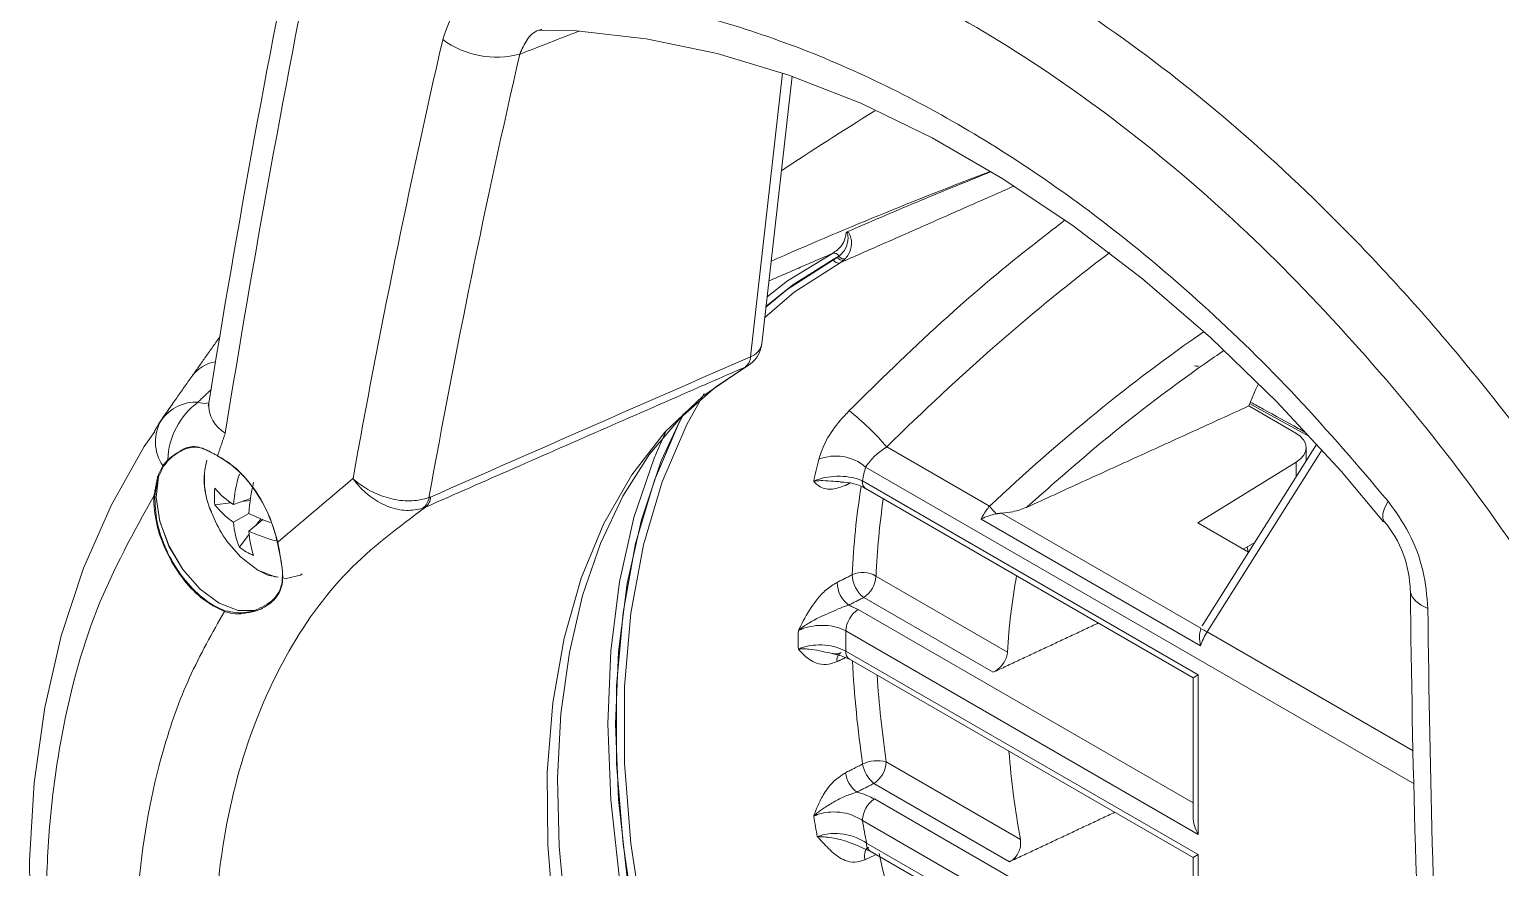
# Model space of a CAD drawing. Extents: x 2 to 136, y 1 to 99.
# Drawn here: x 5.433 to 7.936, y 9.167 to 10.593 of the extents above; entities that cross this region are included whole.
import ezdxf

# ---------------------------------------------------------------- set-up
doc = ezdxf.new("R2010")
doc.units = 0
doc.header["$MEASUREMENT"] = 0
doc.linetypes.add('SLD-Solid', pattern=[0])
doc.layers.add('OBJECT', color=7, linetype='CONTINUOUS')

msp = doc.modelspace()

# ---------------------------------------------------------------- linework, layer by layer
at = {"layer": 'OBJECT', "linetype": 'SLD-Solid', "lineweight": 15}
for p, q in [((6.6596, 10.0363), (6.7143, 10.5189)), ((6.6787, 10.0582), (6.7303, 10.5135)), ((6.8074, 10.2056), (6.8003, 10.2019)), ((6.6505, 10.0187), (6.6539, 10.0204)), ((5.6767, 9.9569), (5.6532, 9.9234)), ((7.5876, 9.9065), (7.5078, 9.9526)), ((6.8916, 9.8828), (7.0664, 9.7819)), ((7.623, 9.8868), (7.4281, 9.5781)), ((7.6319, 9.8772), (7.4367, 9.5681)), ((7.6052, 9.8586), (7.6052, 9.8818)), ((7.7891, 9.3097), (6.8554, 9.8486)), ((7.5884, 9.8571), (7.4209, 9.7536)), ((7.5884, 9.8319), (7.5884, 9.8571)), ((6.85, 9.8253), (7.4217, 9.4952)), ((5.8088, 9.7953), (5.78, 9.7846)), ((5.7943, 9.7899), (5.8082, 9.7916)), ((6.8562, 9.8115), (7.4129, 9.4901)), ((5.7481, 9.7845), (5.7755, 9.7877)), ((5.78, 9.7546), (5.806, 9.7696)), ((7.0868, 9.7701), (7.4261, 9.5742)), ((5.8297, 9.7591), (5.806, 9.7396)), ((5.8177, 9.7493), (5.8261, 9.7605)), ((7.4256, 9.5445), (7.0521, 9.7601)), ((7.5073, 9.7036), (7.4209, 9.7536)), ((5.7899, 9.712), (5.8064, 9.7341)), ((5.852, 9.7301), (5.8522, 9.7295)), ((7.4983, 9.7088), (7.5177, 9.72)), ((5.8591, 9.6962), (5.8592, 9.6959)), ((7.5049, 9.7126), (7.5063, 9.7042)), ((6.8732, 9.663), (7.0971, 9.5338)), ((7.0726, 9.4993), (6.8523, 9.6265)), ((6.8429, 9.6061), (7.4129, 9.2771)), ((7.4217, 9.2234), (6.8221, 9.5696)), ((7.4367, 9.5681), (7.7874, 9.3656)), ((6.8221, 9.5352), (7.4217, 9.189)), ((6.8283, 9.5214), (7.4129, 9.1839)), ((7.4217, 9.4952), (7.4129, 9.4901)), ((7.4129, 9.4901), (7.4129, 9.253)), ((7.4217, 9.4952), (7.4217, 9.2234)), ((6.8907, 9.3467), (7.1189, 9.215)), ((7.1006, 9.177), (6.8698, 9.3102)), ((6.8708, 9.2838), (7.4129, 8.9709)), ((7.4217, 8.9172), (6.85, 9.2473)), ((6.8571, 9.2087), (7.4217, 8.8828)), ((6.8633, 9.195), (7.4129, 8.8777)), ((7.4217, 9.189), (7.4129, 9.1839)), ((7.4217, 9.189), (7.4217, 8.9172)), ((7.4129, 9.1839), (7.4129, 8.9468))]:
    msp.add_line(p, q, dxfattribs=at)
at = {"layer": 'OBJECT', "linetype": 'SLD-Solid', "lineweight": 15, "flags": 128}
for points in [[(6.301, 10.5918), (6.3635, 10.5908), (6.4823, 10.5774), (6.603, 10.5523), (6.725, 10.5157), (6.8475, 10.4676), (6.969, 10.4087), (7.0893, 10.3392), (7.2087, 10.2593), (7.3265, 10.169), (7.4422, 10.069), (7.5552, 9.9597), (7.665, 9.8415), (7.7371, 9.7555)], [(6.8121, 10.1962), (6.7341, 10.146), (6.6838, 10.1028)], [(6.6858, 10.1204), (6.7223, 10.1507), (6.8008, 10.2012)], [(6.8003, 10.2019), (6.7317, 10.1588), (6.6859, 10.1216)], [(6.6878, 10.1381), (6.7224, 10.1653), (6.7991, 10.2121)], [(6.6591, 8.1275), (6.5861, 8.2599), (6.5207, 8.3953), (6.4635, 8.5326), (6.4149, 8.6706), (6.3754, 8.8081), (6.3454, 8.9439), (6.325, 9.0769), (6.3145, 9.2058), (6.3139, 9.3296), (6.3233, 9.4471), (6.3426, 9.5574), (6.3716, 9.6595), (6.41, 9.7525), (6.4576, 9.8356), (6.5138, 9.9081), (6.5783, 9.9693), (6.6505, 10.0187)], [(6.6775, 8.1464), (6.6518, 8.1909), (6.5857, 8.3163), (6.5263, 8.4441), (6.4742, 8.5732), (6.4297, 8.7026), (6.3933, 8.8313), (6.365, 8.9583), (6.3452, 9.0825), (6.3339, 9.203), (6.3313, 9.3189), (6.3371, 9.4292), (6.3514, 9.5331), (6.3739, 9.6298), (6.4043, 9.7186), (6.4424, 9.7989), (6.488, 9.8704), (6.5407, 9.9326), (6.6004, 9.9851), (6.6539, 10.0204)], [(7.5078, 9.9526), (7.5192, 9.9797), (7.5241, 9.9903)], [(6.5809, 9.974), (6.5513, 9.9211), (6.5093, 9.8236), (6.4775, 9.7161), (6.4561, 9.5997), (6.4454, 9.4754), (6.4454, 9.3444), (6.4561, 9.2077), (6.4775, 9.0666), (6.5093, 8.9224), (6.5513, 8.7764), (6.6031, 8.6298), (6.6642, 8.4841), (6.7341, 8.3404), (6.8121, 8.2002)], [(5.7377, 9.9575), (5.7377, 9.9572), (5.7366, 9.9529), (5.7369, 9.9533)], [(6.5451, 9.9389), (6.5079, 9.859), (6.474, 9.759), (6.4496, 9.6504), (6.4349, 9.5342), (6.43, 9.4114), (6.4349, 9.2828), (6.4496, 9.1496), (6.474, 9.0129), (6.5079, 8.8737), (6.551, 8.7332), (6.603, 8.5926), (6.6634, 8.453), (6.7317, 8.3155), (6.8074, 8.1813)], [(6.8008, 8.1934), (6.7223, 8.3345), (6.652, 8.479), (6.5906, 8.6256), (6.5385, 8.773), (6.4962, 8.9199), (6.4642, 9.0649), (6.4427, 9.2068), (6.4319, 9.3443), (6.4319, 9.4762), (6.4427, 9.6012), (6.4642, 9.7183), (6.4962, 9.8263), (6.5385, 9.9245), (6.5465, 9.9398)], [(7.5097, 9.956), (7.5219, 9.9493), (7.6096, 9.9011)], [(5.6461, 9.9091), (5.6279, 9.8836), (5.572, 9.7843), (5.5248, 9.6766), (5.4868, 9.5613), (5.4586, 9.4392), (5.4405, 9.3114), (5.4326, 9.1792), (5.4347, 9.0431), (5.4468, 8.9026), (5.4688, 8.7586), (5.5005, 8.6121), (5.5416, 8.4642), (5.5918, 8.3158), (5.6481, 8.1744)], [(6.7991, 8.17), (6.7224, 8.3054), (6.6532, 8.4442), (6.592, 8.5851), (6.5394, 8.727), (6.4957, 8.8689), (6.4614, 9.0094), (6.4366, 9.1475), (6.4217, 9.282), (6.4167, 9.4118), (6.4217, 9.5359), (6.4366, 9.6532), (6.4614, 9.7627), (6.4957, 9.8636), (6.5157, 9.909)], [(5.6524, 9.8321), (5.6484, 9.7969), (5.6545, 9.7563), (5.6701, 9.7141), (5.6938, 9.6744), (5.7232, 9.6409), (5.7555, 9.6167), (5.7878, 9.6043), (5.8169, 9.6048)], [(5.8168, 9.6047), (5.7877, 9.6043), (5.7555, 9.6167), (5.7232, 9.6408), (5.6938, 9.6743), (5.6702, 9.7139), (5.6546, 9.7561), (5.6484, 9.7967), (5.6523, 9.8319)], [(7.7449, 9.7903), (7.7388, 9.7788), (7.7356, 9.769), (7.7355, 9.7611), (7.738, 9.7561)], [(5.742, 9.7721), (5.745, 9.7649), (5.7467, 9.7608)], [(5.7688, 9.7227), (5.7916, 9.696), (5.8212, 9.6732)], [(5.8545, 9.7202), (5.8544, 9.7203), (5.8543, 9.7203), (5.8542, 9.7204), (5.8542, 9.7204), (5.8542, 9.7205), (5.8543, 9.7206), (5.8544, 9.7207), (5.8545, 9.7207)], [(5.8595, 9.6959), (5.8594, 9.696), (5.8592, 9.696), (5.8591, 9.6961), (5.8591, 9.6963), (5.8591, 9.6962)], [(5.8596, 9.6956), (5.8594, 9.6956), (5.8593, 9.6957), (5.8592, 9.6958), (5.8592, 9.6959), (5.8592, 9.6959)], [(5.8212, 9.6732), (5.8507, 9.6619), (5.8559, 9.6612)], [(5.8223, 9.6724), (5.8385, 9.6646), (5.8558, 9.6614)], [(5.862, 9.6602), (5.8696, 9.6588), (5.8941, 9.6647), (5.8965, 9.6667)], [(7.8124, 9.608), (7.8007, 9.6137), (7.7916, 9.6203), (7.7856, 9.6275), (7.7828, 9.635), (7.7826, 9.6374)], [(6.8006, 9.5305), (6.8142, 9.5276), (6.8282, 9.5214)], [(6.8487, 9.201), (6.8624, 9.1955), (6.8632, 9.195)], [(6.8542, 9.1801), (6.8536, 9.1863), (6.854, 9.1918), (6.8553, 9.1963), (6.8576, 9.1997), (6.8603, 9.2015)]]:
    msp.add_lwpolyline(points, dxfattribs=at)
at = {"layer": 'OBJECT', "linetype": 'SLD-Solid', "lineweight": 15}
for centre, radius, start, end in [((7.3106, 9.0826), 1.9787, 46.5716, 73.4337), ((27.6326, 6.4178), 22.1791, 168.44276, 170.81651), ((6.2275, 10.702), 0.1559, 233.9976, 284.697), ((6.8017, 10.2033), 0.00922, 26.5119, 106.114), ((6.8092, 10.2051), 0.0093, 204.6986, 288.0707), ((6.8163, 10.2108), 0.0102, 210.1041, 284.415), ((6.8186, 10.2133), 0.0105, 214.1962, 283.6915), ((6.6291, 10.0638), 0.05, 299.7859, 353.537), ((6.6503, 10.0638), 0.029, 288.7251, 348.9198), ((5.7597, 9.9662), 0.0626, 99.8318, 144.4141), ((6.6372, 10.0368), 0.0224, 306.4856, 358.8191), ((5.7171, 9.8847), 0.0745, 88.0369, 142.7981), ((5.7966, 9.856), 0.1287, 126.734, 177.8203), ((5.7941, 9.9552), 0.0564, 177.6388, 240.0278), ((6.5037, 9.5457), 0.5139, 40.99, 50.9145), ((5.7213, 9.8914), 0.0742, 148.8682, 213.5556), ((5.7533, 9.8677), 0.000466, 167.2766, 299.5295), ((6.8046, 9.7888), 0.0785, 49.682, 111.6683), ((5.6604, 9.8509), 0.00117, 209.9348, 290.1158), ((5.6691, 9.8614), 0.00116, 202.8771, 281.3284), ((5.8568, 9.8268), 0.1267, 164.624, 205.5135), ((5.8661, 9.8272), 0.1358, 165.8071, 203.9457), ((7.8237, 9.6043), 1.0792, 166.1995, 168.2337), ((7.8564, 9.6027), 1.0308, 166.1943, 167.5287), ((5.6518, 9.8331), 0.00132, 221.3377, 290.863), ((5.6519, 9.8334), 0.00132, 221.1769, 290.0612), ((6.0275, 9.7644), 0.2484, 163.1046, 175.3403), ((6.1182, 9.7487), 0.3129, 166.334, 176.1651), ((6.8138, 9.7401), 0.083, 59.3075, 90.6866), ((8.1366, 9.6095), 1.305, 170.9269, 177.552), ((6.8642, 9.8235), 0.0144, 172.7596, 235.93), ((5.6454, 9.8015), 0.00161, 242.033, 294.0548), ((5.8874, 9.7984), 0.14, 174.2686, 185.7314), ((5.8647, 9.9139), 0.1546, 221.0265, 236.7738), ((6.0852, 9.8006), 0.0277, 306.8606, 351.4412), ((6.0922, 9.798), 0.0229, 309.4993, 358.5703), ((8.1744, 9.6065), 1.3024, 171.6977, 177.5122), ((5.8587, 9.8708), 0.1403, 217.9559, 235.8746), ((5.9391, 10.0394), 0.3009, 243.7243, 251.257), ((7.2606, 9.942), 0.2517, 219.5018, 223.4022), ((5.948, 9.8516), 0.2208, 204.276, 215.7186), ((5.92, 9.7647), 0.1404, 184.1283, 202.0453), ((5.9122, 9.9641), 0.2484, 244.6624, 256.8975), ((5.9604, 9.7483), 0.1547, 183.2293, 198.9752), ((7.5965, 9.6357), 0.1857, 0.638, 40.5185), ((5.8522, 9.7302), 0.00025, 209.1502, 280.7016), ((5.8524, 9.7296), 0.00025, 208.0366, 280.6704), ((5.6626, 9.673), 0.1983, 6.7637, 16.8264), ((5.6627, 9.673), 0.1981, 6.8721, 16.6603), ((5.8716, 9.8257), 0.14, 234.2715, 245.7338), ((5.8596, 9.6963), 0.000499, 120.6365, 182.0237), ((6.8507, 9.6243), 0.0448, 59.9247, 113.7569), ((6.8833, 9.6665), 0.0506, 181.4564, 232.2575), ((8.0905, 9.481), 0.9949, 169.4279, 176.9595), ((6.8576, 9.6536), 0.0506, 181.4706, 232.2571), ((6.827, 9.6651), 0.0462, 303.2297, 357.3473), ((30.2524, 9.8622), 22.4709, 180.57336, 182.78607), ((5.766, 9.603), 0.00135, 124.3888, 185.3961), ((5.8176, 9.604), 0.00114, 138.2243, 224.5033), ((5.8177, 9.604), 0.00115, 139.1756, 224.5819), ((6.8682, 9.5675), 0.0462, 123.23, 177.3476), ((8.3077, 9.5544), 1.5667, 179.4233, 180.5767), ((8.3312, 9.5524), 1.5092, 179.3461, 180.6539), ((7.407, 9.5194), 0.057, 58.5201, 70.7247), ((6.8055, 9.5462), 0.0156, 258.448, 301.5431), ((6.8217, 9.5202), 0.015, 125.4375, 190.2035), ((6.8363, 9.5334), 0.0144, 172.7606, 235.929), ((8.6695, 9.611), 1.8386, 182.8805, 188.3769), ((8.7039, 9.6128), 1.8326, 183.7039, 188.3486), ((8.617, 9.4858), 1.5224, 184.5533, 190.2464), ((6.8752, 9.2928), 0.056, 74.0391, 116.1977), ((6.9015, 9.3509), 0.0516, 188.6702, 232.0924), ((6.8445, 9.3489), 0.0462, 303.2299, 357.347), ((6.8723, 9.3361), 0.0516, 188.6716, 232.092), ((6.8961, 9.2452), 0.0462, 123.2303, 177.3476), ((8.8389, 9.6025), 2.1008, 189.5403, 190.5131), ((8.872, 9.6037), 2.0532, 189.9968, 191.0924), ((6.8714, 9.2069), 0.0144, 172.7815, 235.908), ((9.1969, 9.7074), 2.3752, 192.5518, 197.7705)]:
    msp.add_arc(centre, radius, start, end, dxfattribs=at)
for centre, major_axis, ratio, start_param, end_param in [((16.417, 16.9596), (8.6782, 15.0549), 0.435892, 2.22419, 2.288638), ((-22.9682, -3.6412), (41.2224, 18.0402), 0.041121, 0.761084, 0.764592), ((19.6423, 15.0976), (11.7585, 13.1395), 0.561291, 2.348868, 2.402736), ((19.7033, 15.0426), (11.7075, 13.0528), 0.561109, 2.349484, 2.404274), ((11.0083, 10.0591), (5.4469, 1.2998), 0.337357, 2.349249, 2.395085), ((8.6033, 9.5538), (3.5048, 0.8364), 0.337357, 1.94244, 2.064237), ((7.4203, 8.4108), (1.4456, 2.1448), 0.522119, 0.993394, 1.205), ((7.4482, 8.4539), (1.2421, 1.844), 0.519337, 0.924375, 1.159868), ((6.639, 9.2812), (10.7401, 4.7129), 0.058267, 1.543316, 1.594013), ((7.5452, 9.8811), (0.06, 0.0009), 0.587275, 5.506205, 7.059548), ((18.6914, 15.6466), (5.5041, 16.751), 0.560269, 2.115265, 2.169133), ((7.4638, 9.5464), (0.0296, 0.0522), 0.572321, 1.47916, 1.919366), ((7.4429, 9.2357), (-0.0212, 0.0367), 0.577335, 0.785358, 1.570756)]:
    msp.add_ellipse(centre, major_axis=major_axis, ratio=ratio, start_param=start_param, end_param=end_param, dxfattribs=at)
for points, knots in [([(5.9539, 10.9263), (6.021, 10.9381), (6.1556, 10.9617), (6.3697, 10.9558), (6.5892, 10.9193), (6.812, 10.8482), (7.0347, 10.7452), (7.2537, 10.6116), (7.4659, 10.4487), (7.6693, 10.2601), (7.8491, 10.0617), (8.0065, 9.8622), (8.0959, 9.73), (8.1406, 9.664)], [0, 0, 0, 0, 0.094729, 0.189754, 0.284474, 0.379253, 0.474339, 0.569114, 0.662863, 0.756911, 0.850666, 0.925332, 1, 1, 1, 1]), ([(8.0405, 9.5937), (7.9861, 9.6741), (7.8772, 9.8349), (7.697, 10.0533), (7.5065, 10.2513), (7.3058, 10.4236), (7.0981, 10.5692), (6.8867, 10.6856), (6.6741, 10.7704), (6.4635, 10.8245), (6.2683, 10.8459), (6.0899, 10.8419), (5.9839, 10.8217), (5.931, 10.8115)], [0, 0, 0, 0, 0.094108, 0.188508, 0.282606, 0.376776, 0.471253, 0.56542, 0.658464, 0.751806, 0.844857, 0.922428, 1, 1, 1, 1]), ([(6.2319, 10.6637), (6.2168, 10.6617), (6.1868, 10.6576), (6.1525, 10.6256), (6.1413, 10.5922), (6.1359, 10.5759)], [0, 0, 0, 0, 0.337926, 0.67584, 1, 1, 1, 1]), ([(6.2319, 10.6637), (6.2801, 10.6617), (6.3765, 10.6577), (6.5265, 10.6306), (6.6795, 10.5872), (6.8331, 10.5266), (6.9847, 10.4503), (7.1347, 10.3585), (7.2834, 10.2506), (7.4365, 10.1209), (7.5921, 9.9694), (7.6938, 9.8502), (7.7449, 9.7903)], [0, 0, 0, 0, 0.095398, 0.190796, 0.288955, 0.387113, 0.482516, 0.577919, 0.676107, 0.774295, 0.886604, 1, 1, 1, 1]), ([(6.2671, 10.5512), (6.2707, 10.5598), (6.2781, 10.5769), (6.2926, 10.5906), (6.3027, 10.5928), (6.3045, 10.5932)], [0, 0, 0, 0, 0.452349, 0.904216, 1, 1, 1, 1]), ([(7.0688, 10.3511), (7.0288, 10.3349), (6.9485, 10.3025), (6.8672, 10.2676), (6.8258, 10.2495), (6.8244, 10.2489)], [0, 0, 0, 0, 0.48981, 0.981955, 1, 1, 1, 1]), ([(6.8277, 9.9446), (6.856, 9.9725), (6.9381, 10.0535), (7.0593, 10.1638), (7.1564, 10.2391), (7.1945, 10.2687)], [0, 0, 0, 0, 0.242354, 0.702629, 1, 1, 1, 1]), ([(6.7991, 10.2121), (6.8049, 10.2162), (6.8141, 10.2226), (6.8205, 10.2365), (6.8219, 10.2444), (6.8224, 10.2473)], [0, 0, 0, 0, 0.518085, 0.825347, 1, 1, 1, 1]), ([(6.8099, 10.2074), (6.8122, 10.2093), (6.8186, 10.2146), (6.8234, 10.224), (6.8255, 10.2342), (6.8258, 10.2401), (6.825, 10.2448), (6.8242, 10.2469), (6.8236, 10.2474), (6.8233, 10.2475), (6.823, 10.2475), (6.8228, 10.2475), (6.8226, 10.2474), (6.8225, 10.2473), (6.8224, 10.2473)], [0, 0, 0, 0, 0.214458, 0.602039, 0.702181, 0.864583, 0.942295, 0.97557, 0.983154, 0.986471, 0.990655, 0.99486, 0.995497, 1, 1, 1, 1]), ([(6.8244, 10.2489), (6.8245, 10.2488), (6.8256, 10.2484), (6.8276, 10.2465), (6.8302, 10.2414), (6.8314, 10.2349), (6.8317, 10.2234), (6.8286, 10.2122), (6.8231, 10.2055), (6.8211, 10.2031)], [0, 0, 0, 0, 0.008118, 0.048442, 0.130029, 0.293207, 0.3933, 0.782546, 1, 1, 1, 1]), ([(6.8224, 10.2473), (6.8225, 10.2473), (6.8225, 10.2474), (6.8228, 10.2477), (6.8233, 10.2483), (6.824, 10.2487), (6.8244, 10.2489)], [0, 0, 0, 0, 0.054644, 0.112781, 0.553294, 1, 1, 1, 1]), ([(7.4652, 10.0468), (7.4546, 10.0396), (7.3792, 9.9879), (7.2657, 9.9006), (7.1678, 9.8139), (7.1295, 9.78)], [0, 0, 0, 0, 0.090061, 0.644113, 1, 1, 1, 1]), ([(6.6505, 10.0187), (6.6243, 10.0073), (6.4932, 9.95), (6.312, 9.8706), (6.1569, 9.8024), (6.1068, 9.7804)], [0, 0, 0, 0, 0.144675, 0.723377, 1, 1, 1, 1]), ([(7.415, 10.0208), (7.4152, 10.0207), (7.4167, 10.0203), (7.4191, 10.0201), (7.4216, 10.0201), (7.4221, 10.0202), (7.4222, 10.0202)], [0, 0, 0, 0, 0.150452, 0.807063, 0.98734, 1, 1, 1, 1]), ([(5.7196, 9.9592), (5.721, 9.9586), (5.7272, 9.9562), (5.733, 9.9571), (5.7376, 9.9578)], [0, 0, 0, 0, 0.221639, 1, 1, 1, 1]), ([(6.8277, 9.9446), (6.8226, 9.9392), (6.8074, 9.9232), (6.7869, 9.8941), (6.7794, 9.8726), (6.7757, 9.8617)], [0, 0, 0, 0, 0.201187, 0.599016, 1, 1, 1, 1]), ([(7.5112, 9.9586), (7.5182, 9.9548), (7.5451, 9.94), (7.5757, 9.9232), (7.5993, 9.9102), (7.6031, 9.9082)], [0, 0, 0, 0, 0.228843, 0.87705, 1, 1, 1, 1]), ([(5.668, 9.8609), (5.6786, 9.8692), (5.6973, 9.8838), (5.7224, 9.884), (5.7383, 9.8754), (5.7508, 9.8688), (5.7528, 9.8678)], [0, 0, 0, 0, 0.353797, 0.623722, 0.940059, 1, 1, 1, 1]), ([(5.7535, 9.8673), (5.7433, 9.8729), (5.724, 9.8835), (5.7013, 9.8826), (5.6803, 9.8705), (5.6713, 9.8621), (5.6693, 9.8603)], [0, 0, 0, 0, 0.352536, 0.661543, 0.924398, 1, 1, 1, 1]), ([(5.7528, 9.8678), (5.7648, 9.8601), (5.7888, 9.8447), (5.8203, 9.8057), (5.8418, 9.7658), (5.8494, 9.74), (5.8523, 9.73)], [0, 0, 0, 0, 0.275398, 0.550788, 0.82642, 1, 1, 1, 1]), ([(5.8523, 9.7304), (5.8473, 9.7463), (5.8372, 9.778), (5.8095, 9.8211), (5.7802, 9.8513), (5.7609, 9.8629), (5.7535, 9.8673)], [0, 0, 0, 0, 0.276327, 0.552666, 0.828652, 1, 1, 1, 1]), ([(6.8554, 9.8486), (6.8586, 9.8531), (6.865, 9.8622), (6.8787, 9.8739), (6.8883, 9.8806), (6.8916, 9.8828)], [0, 0, 0, 0, 0.396075, 0.797139, 1, 1, 1, 1]), ([(5.9832, 9.8291), (5.9833, 9.829), (5.986, 9.8265), (5.9968, 9.8172), (6.0192, 9.8034), (6.0516, 9.7928), (6.0846, 9.7894), (6.1032, 9.7941), (6.1126, 9.7965)], [0, 0, 0, 0, 0.003161, 0.081419, 0.314069, 0.543809, 0.771874, 1, 1, 1, 1]), ([(6.1018, 9.7784), (6.0927, 9.7765), (6.0746, 9.7727), (6.0438, 9.7797), (6.0144, 9.7954), (5.9947, 9.8137), (5.9855, 9.8258), (5.9833, 9.829), (5.9832, 9.8291)], [0, 0, 0, 0, 0.22823, 0.4564, 0.686137, 0.918665, 0.996838, 1, 1, 1, 1]), ([(6.7672, 9.8244), (6.769, 9.8252), (6.7761, 9.8283), (6.7913, 9.8321), (6.8123, 9.8335), (6.8333, 9.8314), (6.8444, 9.8273), (6.85, 9.8253)], [0, 0, 0, 0, 0.075651, 0.298161, 0.527692, 0.762957, 1, 1, 1, 1]), ([(6.7672, 9.8244), (6.7673, 9.8244), (6.7681, 9.8245), (6.7728, 9.8252), (6.7837, 9.8258), (6.7984, 9.8246), (6.8089, 9.8239), (6.8128, 9.8236)], [0, 0, 0, 0, 0.005705, 0.065936, 0.37072, 0.765558, 1, 1, 1, 1]), ([(6.8213, 9.8174), (6.8136, 9.8146), (6.7992, 9.8095), (6.7837, 9.8119), (6.7742, 9.8172), (6.7695, 9.8218), (6.7675, 9.824), (6.7672, 9.8243), (6.7672, 9.8244)], [0, 0, 0, 0, 0.315256, 0.591485, 0.816996, 0.968797, 0.996837, 1, 1, 1, 1]), ([(5.6446, 9.8001), (5.61, 9.7378), (5.5398, 9.6116), (5.4889, 9.4177), (5.4658, 9.2465), (5.4594, 9.1057), (5.4646, 8.9582), (5.4868, 8.7643), (5.5374, 8.5196), (5.6086, 8.3251), (5.6446, 8.2267)], [0, 0, 0, 0, 0.158308, 0.320393, 0.4075, 0.494607, 0.584228, 0.67385, 0.834938, 1, 1, 1, 1]), ([(5.7646, 9.6029), (5.7525, 9.6087), (5.7284, 9.6204), (5.6944, 9.6552), (5.6668, 9.6982), (5.6488, 9.746), (5.644, 9.7804), (5.6445, 9.7974), (5.6446, 9.8001)], [0, 0, 0, 0, 0.192554, 0.385108, 0.577706, 0.770473, 0.963486, 1, 1, 1, 1]), ([(5.646, 9.8001), (5.6465, 9.7852), (5.6475, 9.7556), (5.6641, 9.7074), (5.6898, 9.6632), (5.7227, 9.6275), (5.7491, 9.6104), (5.763, 9.6049), (5.7652, 9.6041)], [0, 0, 0, 0, 0.193231, 0.386467, 0.579539, 0.772364, 0.965005, 1, 1, 1, 1]), ([(7.8124, 9.608), (7.8106, 9.6293), (7.807, 9.672), (7.7825, 9.7373), (7.7573, 9.7728), (7.7449, 9.7903)], [0, 0, 0, 0, 0.336948, 0.673845, 1, 1, 1, 1]), ([(6.1068, 9.7804), (6.0608, 9.7462), (5.9687, 9.6779), (5.8629, 9.5289), (5.7874, 9.3485), (5.747, 9.139), (5.7447, 8.9087), (5.7787, 8.665), (5.8491, 8.4138), (5.9381, 8.1964), (6.0296, 8.0163), (6.0868, 7.9215), (6.1154, 7.8742)], [0, 0, 0, 0, 0.106943, 0.213881, 0.324028, 0.434172, 0.543513, 0.652855, 0.761837, 0.870824, 0.935412, 1, 1, 1, 1]), ([(7.0521, 9.7601), (7.0547, 9.765), (7.0588, 9.7725), (7.0644, 9.7794), (7.0664, 9.7819)], [0, 0, 0, 0, 0.64669, 1, 1, 1, 1]), ([(7.0521, 9.7601), (7.0521, 9.7602), (7.0562, 9.7621), (7.0643, 9.7657), (7.0737, 9.768), (7.0777, 9.769)], [0, 0, 0, 0, 0.008863, 0.572487, 1, 1, 1, 1]), ([(7.1295, 9.78), (7.1219, 9.7771), (7.1087, 9.7721), (7.0934, 9.7707), (7.0868, 9.7701)], [0, 0, 0, 0, 0.575316, 1, 1, 1, 1]), ([(5.8169, 9.6048), (5.8282, 9.6102), (5.8504, 9.6208), (5.864, 9.6482), (5.8635, 9.6734), (5.8605, 9.6907), (5.8594, 9.6964)], [0, 0, 0, 0, 0.307575, 0.605515, 0.870212, 1, 1, 1, 1]), ([(5.8596, 9.6956), (5.8618, 9.6824), (5.8662, 9.6562), (5.8567, 9.6277), (5.8358, 9.6105), (5.8211, 9.6048), (5.8169, 9.6032)], [0, 0, 0, 0, 0.309279, 0.616002, 0.891249, 1, 1, 1, 1]), ([(6.741, 9.5702), (6.7411, 9.5703), (6.7438, 9.5758), (6.7528, 9.5937), (6.7675, 9.6181), (6.7882, 9.6408), (6.8007, 9.6485), (6.807, 9.6523)], [0, 0, 0, 0, 0.002801, 0.172014, 0.557121, 0.77845, 1, 1, 1, 1]), ([(6.8266, 9.6136), (6.822, 9.612), (6.812, 9.6086), (6.7892, 9.5983), (6.7675, 9.5888), (6.7497, 9.5772), (6.7439, 9.5727), (6.7411, 9.5703), (6.741, 9.5702)], [0, 0, 0, 0, 0.152595, 0.335214, 0.766582, 0.880805, 0.996724, 1, 1, 1, 1]), ([(5.7646, 8.2729), (5.7528, 8.3043), (5.7068, 8.4259), (5.6484, 8.6378), (5.6101, 8.8999), (5.6125, 9.1463), (5.6488, 9.342), (5.7023, 9.4932), (5.7438, 9.5663), (5.7646, 9.6029)], [0, 0, 0, 0, 0.062217, 0.241055, 0.419891, 0.59818, 0.776471, 0.888235, 1, 1, 1, 1]), ([(5.8168, 9.6032), (5.8038, 9.6003), (5.786, 9.5965), (5.7692, 9.6015), (5.7646, 9.6029)], [0, 0, 0, 0, 0.729925, 1, 1, 1, 1]), ([(5.7652, 9.6041), (5.7779, 9.6017), (5.7954, 9.5985), (5.8122, 9.6034), (5.8168, 9.6047)], [0, 0, 0, 0, 0.730795, 1, 1, 1, 1]), ([(6.8221, 9.5696), (6.8168, 9.572), (6.8063, 9.5769), (6.7863, 9.5797), (6.7659, 9.5787), (6.7506, 9.5747), (6.7432, 9.5712), (6.741, 9.5702)], [0, 0, 0, 0, 0.227471, 0.454855, 0.682237, 0.909583, 1, 1, 1, 1]), ([(7.4258, 9.5733), (7.425, 9.5703), (7.4236, 9.5645), (7.4238, 9.5541), (7.4249, 9.5474), (7.4256, 9.5446), (7.4256, 9.5445)], [0, 0, 0, 0, 0.378294, 0.740606, 0.99227, 1, 1, 1, 1]), ([(6.741, 9.5387), (6.7432, 9.5396), (6.7506, 9.5427), (6.7659, 9.5459), (6.7863, 9.5462), (6.8063, 9.5428), (6.8168, 9.5377), (6.8221, 9.5352)], [0, 0, 0, 0, 0.090606, 0.317989, 0.545362, 0.772689, 1, 1, 1, 1]), ([(6.741, 9.5387), (6.7411, 9.5387), (6.7439, 9.5389), (6.7497, 9.5392), (6.7675, 9.5387), (6.7851, 9.5337), (6.7993, 9.5314), (6.8007, 9.5312)], [0, 0, 0, 0, 0.004609, 0.167679, 0.328362, 0.935193, 1, 1, 1, 1]), ([(6.807, 9.5175), (6.8007, 9.5154), (6.7882, 9.5111), (6.7675, 9.5148), (6.7528, 9.526), (6.7438, 9.5357), (6.7411, 9.5386), (6.741, 9.5387)], [0, 0, 0, 0, 0.22155, 0.442879, 0.827985, 0.997202, 1, 1, 1, 1]), ([(7.0971, 9.5338), (7.0967, 9.531), (7.0958, 9.5254), (7.0914, 9.5164), (7.0851, 9.5082), (7.0785, 9.5024), (7.0742, 9.5002), (7.0726, 9.4993)], [0, 0, 0, 0, 0.216607, 0.433171, 0.650771, 0.869524, 1, 1, 1, 1]), ([(6.7672, 9.2543), (6.7672, 9.2544), (6.7675, 9.2554), (6.7695, 9.261), (6.7742, 9.2732), (6.7837, 9.2922), (6.7992, 9.3138), (6.8136, 9.3233), (6.8213, 9.3284)], [0, 0, 0, 0, 0.003163, 0.031203, 0.183004, 0.408517, 0.684745, 1, 1, 1, 1]), ([(6.8406, 9.2954), (6.834, 9.2933), (6.8205, 9.2889), (6.8011, 9.2787), (6.7837, 9.2681), (6.7728, 9.2597), (6.7681, 9.2552), (6.7673, 9.2544), (6.7672, 9.2543)], [0, 0, 0, 0, 0.245859, 0.504617, 0.760111, 0.957333, 0.996308, 1, 1, 1, 1]), ([(6.8406, 9.2954), (6.8415, 9.2952), (6.8527, 9.2925), (6.8621, 9.288), (6.8708, 9.2838)], [0, 0, 0, 0, 0.081827, 1, 1, 1, 1]), ([(6.85, 9.2473), (6.844, 9.2507), (6.8327, 9.2573), (6.8118, 9.2618), (6.7915, 9.2619), (6.7764, 9.2586), (6.7692, 9.2553), (6.7672, 9.2543)], [0, 0, 0, 0, 0.252207, 0.478104, 0.698139, 0.91548, 1, 1, 1, 1]), ([(6.7734, 9.2192), (6.775, 9.2199), (6.7821, 9.2227), (6.7972, 9.2255), (6.8187, 9.2245), (6.8401, 9.2189), (6.8515, 9.2121), (6.8571, 9.2087)], [0, 0, 0, 0, 0.066218, 0.289537, 0.521764, 0.76004, 1, 1, 1, 1]), ([(6.7734, 9.2192), (6.7735, 9.2192), (6.7758, 9.2193), (6.7814, 9.2194), (6.7964, 9.2186), (6.8202, 9.2132), (6.8393, 9.2053), (6.8489, 9.2014)], [0, 0, 0, 0, 0.003789, 0.107042, 0.248882, 0.625596, 1, 1, 1, 1]), ([(6.8542, 9.1801), (6.8485, 9.1783), (6.8371, 9.1747), (6.8168, 9.1792), (6.7968, 9.1938), (6.7829, 9.2098), (6.7748, 9.2179), (6.7735, 9.2191), (6.7734, 9.2192)], [0, 0, 0, 0, 0.174612, 0.349138, 0.641913, 0.941153, 0.997521, 1, 1, 1, 1]), ([(7.1189, 9.215), (7.1192, 9.2118), (7.1198, 9.2054), (7.1172, 9.1952), (7.1123, 9.1863), (7.1063, 9.1801), (7.1022, 9.1779), (7.1006, 9.177)], [0, 0, 0, 0, 0.220857, 0.441926, 0.65769, 0.867328, 1, 1, 1, 1])]:
    msp.add_open_spline(points, degree=3, knots=knots, dxfattribs=at)
for points in [[(7.1081, 10.3267), (6.8121, 10.1962)], [(6.7991, 10.2121), (6.6909, 10.1653)], [(6.8008, 10.2012), (6.8074, 10.2056)], [(6.8074, 10.2056), (6.8099, 10.2074)], [(6.8188, 10.2009), (6.8121, 10.1962)], [(6.8211, 10.2031), (6.8188, 10.2009)], [(5.7088, 10.0026), (5.7569, 10.0707)], [(5.6577, 9.9298), (5.7088, 10.0026)], [(5.7416, 9.9803), (5.7196, 9.9592)], [(7.1295, 9.78), (7.5078, 9.9526)], [(5.6456, 9.9104), (5.6577, 9.9298)], [(5.7659, 9.9063), (5.7528, 9.8678)], [(5.6509, 9.8325), (5.6594, 9.8503)], [(5.6608, 9.8498), (5.6524, 9.8321)], [(5.6594, 9.8503), (5.668, 9.8609)], [(5.6693, 9.8603), (5.6608, 9.8498)], [(5.6446, 9.8001), (5.6508, 9.8322)], [(5.6523, 9.8319), (5.646, 9.8001)], [(5.6509, 9.8325), (5.6508, 9.8322)], [(5.6523, 9.8319), (5.6524, 9.8321)], [(5.8545, 9.7202), (5.9832, 9.8291)], [(6.8286, 9.8208), (6.8213, 9.8174)], [(6.1126, 9.7965), (6.1151, 9.7975)], [(6.1068, 9.7804), (6.1018, 9.7784)], [(7.0777, 9.769), (7.0868, 9.7701)], [(5.8524, 9.7294), (5.8523, 9.73)], [(5.8524, 9.7294), (5.8545, 9.7202)], [(5.8594, 9.6967), (5.8545, 9.7207)], [(5.8545, 9.7202), (5.8595, 9.6959)], [(5.8596, 9.6956), (5.8595, 9.6959)], [(6.807, 9.6523), (6.8327, 9.6652)], [(6.8523, 9.6265), (6.8266, 9.6136)], [(6.8266, 9.6136), (6.8429, 9.6061)], [(5.8169, 9.6048), (5.8168, 9.6047)], [(5.8168, 9.6032), (5.8169, 9.6032)], [(7.0726, 9.4993), (7.2517, 9.5832)], [(7.4261, 9.5742), (7.4258, 9.5733)], [(6.8216, 9.5243), (6.807, 9.5175)], [(6.8213, 9.3284), (6.8505, 9.3431)], [(6.8698, 9.3102), (6.8406, 9.2954)], [(7.1006, 9.177), (7.2795, 9.261)], [(6.8737, 9.189), (6.8542, 9.1801)]]:
    msp.add_open_spline(points, degree=1, dxfattribs=at)

doc.saveas('drawing.dxf')
